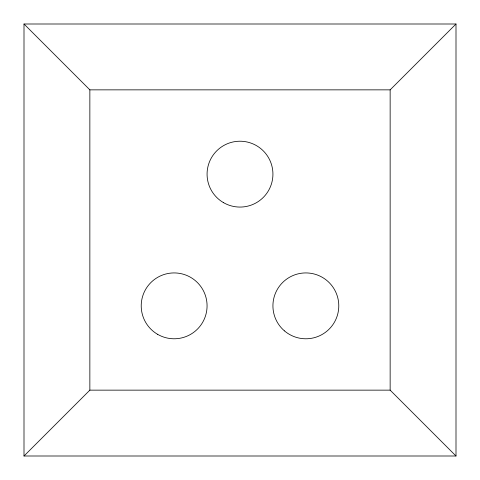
<?xml version="1.0" encoding="UTF-8"?>
<svg xmlns="http://www.w3.org/2000/svg" width="480" height="480" viewBox="0 0 480 480"><rect width="100%" height="100%" fill="white"/><g stroke="black" fill="none" stroke-linecap="round" stroke-linejoin="round"><path stroke-width="0.72" d="M24 456L89.856 390.144L89.856 89.856L24 24L456 24L456 456L24 456L24 24M89.856 89.856L390.144 89.856L456 24M89.856 390.144L390.144 390.144L456 456M390.144 89.856L390.144 390.144M223.536 202.662A32.928 32.928 0 0 0 272.928 174.144A32.928 32.928 0 0 0 223.536 145.632A32.928 32.928 0 0 0 223.536 202.662M157.68 334.368A32.928 32.928 0 0 0 207.072 305.856A32.928 32.928 0 0 0 157.68 277.338A32.928 32.928 0 0 0 157.68 334.368M284.448 330.876A32.928 32.928 0 0 0 338.226 311.88A32.928 32.928 0 0 0 294.888 274.806A32.928 32.928 0 0 0 284.448 330.876"/></g></svg>
